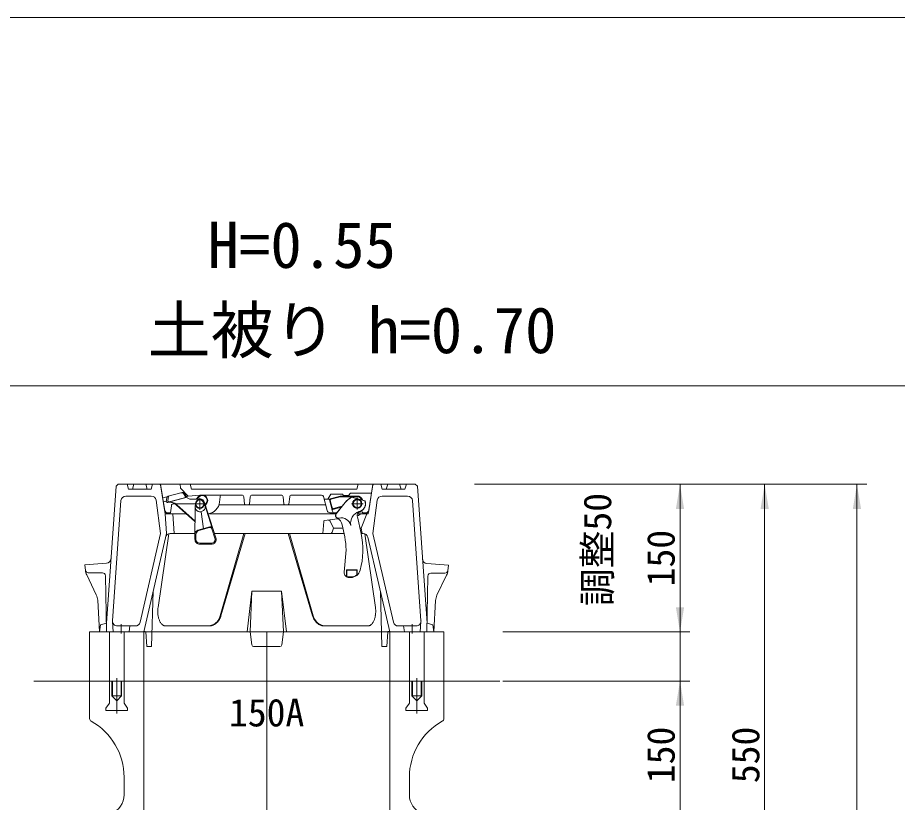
# Model space of a CAD drawing. Units: millimetres, scale not verified. Extents: x -6861 to 6861, y -3554 to 3095.
# Drawn here: x 1570 to 2464, y 2297 to 3095 of the extents above; entities that cross this region are included whole.
import ezdxf
from ezdxf.enums import TextEntityAlignment as Align

# ---------------------------------------------------------------- set-up
doc = ezdxf.new("R2010")
doc.units = ezdxf.units.MM
doc.header["$LTSCALE"] = 20
for name, color, linetype, lineweight in [('0-3_TEMP', 3, 'Continuous', 18), ('0-4_細線', 7, 'Continuous', 18), ('0-6_寸法', 1, 'Continuous', 18), ('0-9_枠線', 6, 'Continuous', 18)]:
    doc.layers.add(name, color=color, linetype=linetype, lineweight=lineweight)
doc.layers.add('0-7_注釈', color=1, linetype='Continuous')
doc.styles.add('ＭＳ ゴシック', font='')
doc.styles.get('ＭＳ ゴシック').set_extended_font_data('MS Gothic')

msp = doc.modelspace()

# ---------------------------------------------------------------- linework, layer by layer
at = {"layer": '0-3_TEMP'}
for p, q in [((1260.93, 2720.78), (6860.93, 2720.78)), ((1674.8, 2478.7), (1674.8, 2469.25)), ((1970.8, 2478.7), (1970.8, 2469.25)), ((1699.8, 2470.78), (1706.2, 2470.78)), ((1805.8, 2470.78), (1839.8, 2470.78)), ((1822.8, 2470.78), (1822.8, 2307.78)), ((1939.4, 2470.78), (1945.8, 2470.78)), ((1670.3, 2423.78), (1670.3, 2387.78)), ((1975.3, 2423.78), (1975.3, 2387.78)), ((1585.95, 2420.78), (2059.65, 2420.78)), ((1822.8, 2351.31), (1822.8, 1768)), ((1822.8, 2311.78), (1822.8, 2111.78))]:
    msp.add_line(p, q, dxfattribs=at)
at = {"layer": '0-4_細線'}
for p, q in [((1669.65, 2618.78), (1671.8, 2620.78)), ((1671.8, 2620.78), (1973.8, 2620.78)), ((1680.8, 2620.78), (1682.3, 2615.78)), ((1687.8, 2620.78), (1686.3, 2615.78)), ((1699.8, 2620.78), (1701.3, 2615.78)), ((1706.8, 2620.78), (1705.3, 2615.78)), ((1714.3, 2620.78), (1714.89, 2620.18)), ((1719.07, 2593.78), (1714.8, 2620.78)), ((1734.8, 2620.78), (1735.3, 2616.78)), ((1744.8, 2620.78), (1746.3, 2615.78)), ((1915.8, 2620.78), (1914.3, 2615.78)), ((1926.52, 2593.78), (1930.8, 2620.78)), ((1931.3, 2620.78), (1930.7, 2620.18)), ((1938.8, 2620.78), (1940.3, 2615.78)), ((1945.8, 2620.78), (1944.3, 2615.78)), ((1957.8, 2620.78), (1959.3, 2615.78)), ((1964.8, 2620.78), (1963.3, 2615.78)), ((1975.94, 2618.78), (1973.8, 2620.78)), ((1669.65, 2618.78), (1659.8, 2479.78)), ((1682.3, 2615.78), (1705.3, 2615.78)), ((1714.89, 2620.18), (1719.55, 2590.78)), ((1722.68, 2608.59), (1736.9, 2612.4)), ((1735.3, 2616.78), (1742.8, 2608.78)), ((1738.77, 2611.95), (1739.63, 2612.15)), ((1739.09, 2611.57), (1742.03, 2607.12)), ((1914.3, 2615.78), (1746.3, 2615.78)), ((1907.8, 2611.78), (1905.8, 2609.28)), ((1907.8, 2611.78), (1929.37, 2611.78)), ((1930.7, 2620.18), (1926.05, 2590.78)), ((1963.3, 2615.78), (1940.3, 2615.78)), ((1975.94, 2618.78), (1985.8, 2479.78)), ((1674.63, 2604.13), (1665.98, 2482.13)), ((1679.62, 2608.78), (1705.41, 2608.78)), ((1710.37, 2604.43), (1714.8, 2570.78)), ((1716.99, 2606.92), (1721.73, 2608.02)), ((1717.62, 2602.96), (1720.78, 2603.69)), ((1720.73, 2603.29), (1721.22, 2606.93)), ((1721.85, 2602.16), (1741.78, 2607.5)), ((1722.35, 2604.07), (1722.96, 2608.67)), ((1723.6, 2602.97), (1741.59, 2607.79)), ((1738.07, 2611.3), (1740.57, 2607.52)), ((1741.18, 2608.4), (1742.8, 2608.78)), ((1742.8, 2608.78), (1754.8, 2609.78)), ((1744.53, 2605.78), (1754.8, 2605.78)), ((1753.41, 2608.17), (1751.02, 2605.78)), ((1751.73, 2605.78), (1753.76, 2607.81)), ((1754.8, 2609.78), (1775.65, 2609.78)), ((1754.8, 2606.78), (1754.8, 2594.78)), ((1797.49, 2609.78), (1766.47, 2609.78)), ((1774.84, 2602.64), (1775.3, 2607.95)), ((1799.48, 2607.98), (1800.21, 2600.68)), ((1806.12, 2607.98), (1805.39, 2600.68)), ((1837.49, 2609.78), (1808.11, 2609.78)), ((1840.21, 2600.68), (1839.48, 2607.98)), ((1845.39, 2600.68), (1846.12, 2607.98)), ((1878.44, 2609.78), (1848.11, 2609.78)), ((1884.2, 2594), (1880.37, 2608.29)), ((1881.05, 2605.78), (1886.74, 2605.78)), ((1889.58, 2593.26), (1886.48, 2604.81)), ((1887.19, 2606.04), (1897.42, 2608.78)), ((1889.41, 2596.78), (1887.4, 2604.28)), ((1888.11, 2605.5), (1897.52, 2608.03)), ((1897.42, 2608.78), (1914.8, 2608.78)), ((1897.52, 2608.03), (1914.8, 2608.03)), ((1899.8, 2610.78), (1900.8, 2609.28)), ((1900.8, 2609.28), (1905.8, 2609.28)), ((1908.99, 2607.76), (1909.02, 2607.49)), ((1908.99, 2607.76), (1922.73, 2604.08)), ((1909.02, 2607.49), (1922.54, 2603.87)), ((1914.8, 2595.03), (1914.8, 2607.03)), ((1922.54, 2603.87), (1922.73, 2604.08)), ((1935.22, 2604.43), (1930.8, 2570.78)), ((1965.97, 2608.78), (1940.18, 2608.78)), ((1970.96, 2604.13), (1979.61, 2482.13)), ((1719.07, 2593.78), (1721.07, 2591.78)), ((1719.07, 2593.78), (1721.07, 2591.78)), ((1719.07, 2593.78), (1721.07, 2591.78)), ((1719.07, 2593.78), (1721.07, 2591.78)), ((1721.9, 2602.17), (1722.34, 2602.25)), ((1725.83, 2598.99), (1725.07, 2591.78)), ((1729.44, 2600.78), (1727.76, 2600.78)), ((1749.8, 2582.78), (1730.83, 2599.85)), ((1731.31, 2600.78), (1749.48, 2600.78)), ((1749.94, 2583.32), (1731.41, 2600)), ((1748.8, 2600.78), (1760.8, 2600.78)), ((1749.8, 2564.81), (1750.05, 2597.73)), ((1750.05, 2597.73), (1750.31, 2601.12)), ((1771.06, 2566.3), (1759.56, 2602.3)), ((1767.41, 2576.18), (1759.89, 2599.74)), ((1760.24, 2600.15), (1760.83, 2600.74)), ((1760.42, 2599.62), (1761.19, 2600.39)), ((1882.65, 2599.78), (1774.25, 2599.78)), ((1890.1, 2595.18), (1898.38, 2597.4)), ((1890.63, 2596.07), (1899.16, 2598.36)), ((1902.39, 2602.29), (1893.29, 2590.9)), ((1902.58, 2602.13), (1893.49, 2590.74)), ((1908.8, 2601.03), (1920.8, 2601.03)), ((1924.52, 2591.78), (1926.52, 2593.78)), ((1719.55, 2590.78), (1720.8, 2570.78)), ((1719.55, 2590.78), (1740.67, 2590.78)), ((1725.07, 2591.78), (1721.07, 2591.78)), ((1727.3, 2590.78), (1728.8, 2570.78)), ((1758.6, 2575.59), (1756, 2592.85)), ((1764.49, 2590.78), (1822.8, 2590.78)), ((1892.96, 2590.78), (1822.8, 2590.78)), ((1881.6, 2583.88), (1894.79, 2585.65)), ((1887.1, 2591.78), (1893.82, 2591.78)), ((1915.14, 2587.56), (1918.69, 2570.87)), ((1926.05, 2590.78), (1915.44, 2590.78)), ((1915.9, 2591.99), (1920.09, 2592.78)), ((1924.55, 2590.78), (1918.8, 2576.28)), ((1920.2, 2591.78), (1920.09, 2592.78)), ((1920.2, 2591.78), (1924.52, 2591.78)), ((1752.76, 2574.07), (1764.97, 2577.5)), ((1753.72, 2573.63), (1764.66, 2576.7)), ((1880.73, 2582.97), (1879.8, 2570.78)), ((1887.43, 2583.27), (1890.8, 2576.28)), ((1890.8, 2576.28), (1889.28, 2572.09)), ((1900.13, 2576.28), (1890.8, 2576.28)), ((1899.47, 2579.55), (1902.06, 2567.33)), ((1918.8, 2576.28), (1917.78, 2576.28)), ((1918.8, 2576.28), (1919.8, 2570.78)), ((1694.07, 2480.66), (1714.8, 2570.78)), ((1697.8, 2470.78), (1720.8, 2570.78)), ((1723.12, 2570.5), (1712.3, 2495.69)), ((1724.78, 2570.78), (1749.63, 2570.78)), ((1750.8, 2564.78), (1750.8, 2569.78)), ((1770.11, 2565.99), (1767.11, 2575.38)), ((1769.86, 2570.78), (1822.8, 2570.78)), ((1775.57, 2487.09), (1799.66, 2570.78)), ((1776.21, 2486.98), (1800.95, 2570.78)), ((1900.96, 2570.78), (1822.8, 2570.78)), ((1869.38, 2486.98), (1844.65, 2570.78)), ((1870.03, 2487.09), (1845.93, 2570.78)), ((1872.18, 2570.78), (1867.75, 2570.78)), ((1920.82, 2570.78), (1918.89, 2570.78)), ((1922.47, 2570.5), (1933.3, 2495.69)), ((1947.8, 2470.78), (1925.69, 2566.9)), ((1951.52, 2480.66), (1930.8, 2570.78)), ((1754.8, 2560.78), (1766.3, 2560.78)), ((1754.8, 2559.78), (1766.3, 2559.78)), ((1903.46, 2554.03), (1901.49, 2531.46)), ((1659.82, 2540.45), (1637.8, 2538.78)), ((1637.8, 2538.78), (1638.49, 2533.2)), ((1904.3, 2533.53), (1903.8, 2533.76)), ((1903.8, 2533.76), (1914.8, 2533.76)), ((1903.8, 2533.76), (1903.8, 2526.8)), ((1904.3, 2533.53), (1914.3, 2533.53)), ((1904.3, 2533.53), (1904.3, 2527.08)), ((1914.3, 2533.53), (1914.8, 2533.76)), ((1914.3, 2533.53), (1914.3, 2528.79)), ((1914.8, 2533.76), (1914.8, 2528.56)), ((1639.85, 2528.57), (1649.51, 2508.45)), ((1641.45, 2530.78), (1655.85, 2530.78)), ((1658.85, 2527.83), (1659.8, 2470.78)), ((1903.8, 2526.8), (1904.3, 2527.08)), ((1906.47, 2526.53), (1908.14, 2526.53)), ((1906.47, 2526.03), (1908.14, 2526.03)), ((1914.3, 2528.79), (1914.8, 2528.56)), ((1986.57, 2527.52), (1985.52, 2470.47)), ((2003.98, 2530.44), (1989.58, 2530.46)), ((2005.57, 2528.23), (1995.87, 2508.13)), ((1705.8, 2455.78), (1707.3, 2512.08)), ((1807.8, 2512.08), (1837.8, 2512.08)), ((1837.8, 2512.08), (1842.8, 2470.78)), ((1839.8, 2470.78), (1837.8, 2512.08)), ((1939.8, 2455.78), (1938.3, 2512.08)), ((1650.97, 2502.82), (1652.8, 2470.78)), ((1994.41, 2502.49), (1992.8, 2470.78)), ((1653.8, 2477.78), (1659.8, 2479.78)), ((1666.8, 2470.78), (1665.98, 2481.39)), ((1978.8, 2470.78), (1979.61, 2481.39)), ((1991.8, 2477.78), (1985.8, 2479.78)), ((1991.8, 2477.78), (1992.8, 2470.78)), ((1642.8, 2420.78), (1642.8, 2470.78)), ((1652.8, 2470.78), (1642.8, 2470.78)), ((1662.8, 2420.78), (1662.8, 2470.78)), ((1670.97, 2476.78), (1689.2, 2476.78)), ((1677.8, 2420.78), (1677.8, 2470.78)), ((1683.8, 2476.78), (1682.8, 2470.78)), ((1697.8, 2470.78), (1699.8, 2470.78)), ((1697.8, 2420.78), (1697.8, 2470.78)), ((1699.8, 2470.78), (1700.8, 2455.78)), ((1706.35, 2470.78), (1805.95, 2470.78)), ((1720.06, 2476.78), (1763.78, 2476.78)), ((1805.8, 2470.78), (1807.57, 2457.51)), ((1839.8, 2470.78), (1838.03, 2457.51)), ((1939.55, 2470.78), (1839.95, 2470.78)), ((1925.53, 2476.78), (1881.81, 2476.78)), ((1945.8, 2470.78), (1944.8, 2455.78)), ((1947.8, 2470.78), (1945.8, 2470.78)), ((1992.8, 2470.78), (1947.8, 2470.78)), ((1947.8, 2420.78), (1947.8, 2470.78)), ((1974.63, 2476.78), (1956.4, 2476.78)), ((1961.8, 2476.78), (1962.8, 2470.78)), ((1967.8, 2420.78), (1967.8, 2470.78)), ((1982.8, 2420.78), (1982.8, 2470.78)), ((1992.8, 2470.78), (2002.8, 2470.78)), ((2002.8, 2420.78), (2002.8, 2470.78)), ((1700.8, 2455.78), (1705.8, 2455.78)), ((1836.05, 2455.78), (1809.24, 2455.78)), ((1944.8, 2455.78), (1939.8, 2455.78)), ((1642.8, 2420.78), (2002.8, 2420.78)), ((1642.8, 2420.78), (1642.8, 2382.57)), ((1662.8, 2420.78), (1662.8, 2398.28)), ((1665.9, 2420.78), (1665.9, 2405.18)), ((1674.7, 2420.78), (1674.7, 2405.18)), ((1675.3, 2420.78), (1675.3, 2405.78)), ((1677.8, 2420.78), (1677.8, 2398.28)), ((1697.8, 2420.78), (1697.8, 2270.78)), ((1947.8, 2420.78), (1947.8, 2270.78)), ((1967.8, 2420.78), (1967.8, 2398.28)), ((1970.3, 2420.78), (1970.3, 2405.78)), ((1970.9, 2420.78), (1970.9, 2405.18)), ((1979.7, 2420.78), (1979.7, 2405.18)), ((1980.3, 2420.78), (1980.3, 2405.78)), ((1982.8, 2420.78), (1982.8, 2398.28)), ((2002.8, 2420.78), (2002.8, 2382.57)), ((1665.3, 2405.78), (1670.3, 2400.78)), ((1675.3, 2405.78), (1670.3, 2400.78)), ((1970.3, 2405.78), (1975.3, 2400.78)), ((1980.3, 2405.78), (1970.3, 2405.78)), ((1980.3, 2405.78), (1975.3, 2400.78)), ((1662.8, 2398.28), (1659.3, 2393.28)), ((1677.8, 2398.28), (1681.3, 2393.28)), ((1659.3, 2393.28), (1659.3, 2390.78)), ((1659.3, 2390.78), (1681.3, 2390.78)), ((1681.3, 2393.28), (1681.3, 2390.78)), ((1986.3, 2390.78), (1964.3, 2390.78)), ((1677.8, 2323.11), (1677.8, 2305.14)), ((1967.8, 2323.11), (1967.8, 2305.14))]:
    msp.add_line(p, q, dxfattribs=at)
for points in [[(1884.91, 2605.78), (1887.8, 2610.78), (1899.8, 2610.78)], [(1985.62, 2540.14), (2007.64, 2538.43), (2006.94, 2532.86)], [(1805.8, 2470.78), (1807.8, 2512.08), (1802.8, 2470.78)], [(1653.8, 2477.78), (1652.8, 2470.78), (1697.8, 2470.78)], [(1665.3, 2420.78), (1665.3, 2405.78), (1675.3, 2405.78)], [(1967.8, 2398.28), (1964.3, 2393.28), (1964.3, 2390.78)], [(1982.8, 2398.28), (1986.3, 2393.28), (1986.3, 2390.78)]]:
    msp.add_lwpolyline(points, dxfattribs=at)
for centre, radius in [((1754.8, 2600.78), 4.5), ((1754.8, 2600.78), 4), ((1914.8, 2601.03), 4.75), ((1914.8, 2601.03), 4)]:
    msp.add_circle(centre, radius, dxfattribs=at)
for centre, radius, start, end in [((1736.4, 2610.2), 2, 33.435, 105), ((1737.42, 2610.47), 2, 33.435, 105), ((1679.62, 2603.78), 5, 90, 175.943), ((1705.41, 2603.78), 5, 7.496, 90), ((1721.72, 2603.16), 1, 172.38, 285), ((1723.2, 2606.66), 2, 105, 172.38), ((1724.72, 2592.57), 10, 48.003, 105), ((1723.34, 2603.94), 1, 172.38, 285), ((1744.53, 2608.78), 3, 213.435, 270), ((1757.3, 2604.28), 5.5, 315, 135), ((1757.3, 2604.28), 5, 315, 135), ((1754.8, 2600.78), 5, 17.716, 90), ((1761.88, 2603.78), 13, 275.889, 355), ((1777.29, 2607.78), 2, 90, 175), ((1797.49, 2607.78), 2, 5.711, 90), ((1808.11, 2607.78), 2, 90, 174.289), ((1837.49, 2607.78), 2, 5.711, 90), ((1848.11, 2607.78), 2, 90, 174.289), ((1878.44, 2607.78), 2, 15, 90), ((1887.45, 2605.07), 1, 105, 195), ((1888.37, 2604.54), 1, 104.999, 195), ((1918.8, 2589.19), 21, 117.828, 141.396), ((1918.8, 2589.19), 20.75, 118.098, 141.396), ((1914.8, 2603.28), 5.5, 18.873, 90), ((1914.8, 2603.28), 4.75, 25.614, 90), ((1914.8, 2601.03), 8.25, 282.029, 20.153), ((1914.8, 2601.03), 8.5, 289.465, 21.032), ((1940.18, 2603.78), 5, 90, 172.504), ((1965.97, 2603.78), 5, 4.057, 90), ((1724.14, 2592.42), 10, 48.003, 100.392), ((1727.82, 2598.78), 2, 90, 173.991), ((1731.31, 2603.78), 3, 239.518, 270), ((1755.14, 2597.87), 5.09, 179.563, 17.716), ((1801.2, 2600.78), 1, 185.711, 270.001), ((1804.39, 2600.78), 1, 270, 354.289), ((1841.2, 2600.78), 1, 185.711, 270), ((1844.39, 2600.78), 1, 269.999, 354.289), ((1887.1, 2594.78), 3, 195, 270), ((1889.84, 2596.14), 1, 194.999, 285), ((1890.38, 2597.04), 1, 194.999, 285), ((1891.51, 2593.78), 2, 195, 270), ((1895.64, 2589.03), 3, 141.396, 242.755), ((1895.64, 2589.03), 2.75, 141.396, 283.399), ((1889.68, 2577.47), 10, 12, 62.755), ((1898.56, 2576.62), 10, 13.096, 103.289), ((1920.59, 2581.14), 12.5, 109.028, 190.412), ((1918.8, 2589.19), 4, 106.971, 204), ((1911.33, 2597.95), 10, 292.623, 314.134), ((1765.2, 2574.78), 2, 17.716, 105.689), ((1765.51, 2575.58), 2, 17.716, 105.689), ((1881.73, 2582.89), 1, 97.625, 175.601), ((1885.62, 2582.4), 2, 25.722, 97.625), ((1724.78, 2565.78), 5, 90, 167.047), ((1753.84, 2570.22), 4, 105.689, 179.563), ((1754.8, 2569.78), 4, 105.689, 180), ((1887.4, 2572.78), 2, 270, 340.017), ((1839.46, 2554.03), 64, 0, 12), ((1839.46, 2554.03), 81, 345.314, 12), ((1920.82, 2565.78), 5, 12.953, 90), ((1754.8, 2564.78), 5, 179.204, 270), ((1754.8, 2564.78), 4, 180, 270), ((1766.3, 2564.78), 5, 270, 17.716), ((1766.3, 2564.78), 4, 270, 17.716), ((1659.44, 2545.44), 5, 274.344, 355.943), ((1986.01, 2545.13), 5, 183.949, 265.548), ((1641.45, 2533.78), 3, 187.125, 270), ((1653.38, 2535.06), 15, 187.125, 205.641), ((1906.47, 2531.03), 5, 175, 270), ((1908.14, 2536.03), 10, 270, 345.314), ((2003.98, 2533.44), 3, 269.893, 352.768), ((1992.05, 2534.75), 15, 334.252, 352.768), ((1655.85, 2527.78), 3, 0.955, 90), ((1906.47, 2531.03), 4.5, 241.158, 270), ((1908.14, 2536.03), 9.5, 270, 310.388), ((1989.57, 2527.46), 3, 89.893, 178.938), ((1635.99, 2501.96), 15, 3.27, 25.641), ((2009.38, 2501.61), 15, 154.251, 176.622), ((1726.86, 2493.2), 14.77, 170.31074, 176.88008), ((1918.73, 2493.2), 14.77, 3.11892, 9.68825), ((1727.01, 2491.62), 15, 177.42047, 183.98981), ((1726.98, 2492.41), 14.95, 173.89277, 180.46211), ((1726.94, 2490.82), 14.9, 180.96172, 187.53106), ((1726.79, 2490.04), 14.66, 184.58302, 191.15236), ((1726.55, 2489.28), 14.3, 188.35914, 194.92847), ((1761.35, 2491.11), 14.78, 339.32468, 343.78471), ((1762.03, 2491.11), 14.78, 339.32468, 343.78471), ((1883.57, 2491.11), 14.78, 196.2168, 200.67683), ((1884.25, 2491.11), 14.78, 196.21538, 200.67541), ((1919.05, 2489.28), 14.3, 345.0715, 351.64084), ((1918.8, 2490.04), 14.66, 348.84661, 355.41595), ((1918.65, 2490.82), 14.9, 352.46994, 359.03928), ((1918.61, 2492.41), 14.95, 359.5389, 6.10824), ((1918.59, 2491.62), 15, 356.00919, 2.57852), ((1670.97, 2481.78), 5, 175.943, 270), ((1689.2, 2481.78), 5, 270, 347.047), ((1726.22, 2488.56), 13.81, 192.36873, 198.93806), ((1725.81, 2487.88), 13.21, 196.70895, 203.27829), ((1725.33, 2487.24), 12.52, 201.49676, 208.0661), ((1724.77, 2486.67), 11.76, 206.87362, 213.44296), ((1724.16, 2486.17), 10.97, 213.01027, 219.57961), ((1723.49, 2485.73), 10.18, 220.10416, 226.6735), ((1722.78, 2485.38), 9.44, 228.3576, 234.92694), ((1722.03, 2485.11), 8.8, 237.91499, 244.48433), ((1762.6, 2489.97), 13.27, 285.48095, 289.94098), ((1763.27, 2489.97), 13.27, 285.48146, 289.94149), ((1762.46, 2490.02), 13.36, 290.43589, 294.89592), ((1763.14, 2490.02), 13.36, 290.43589, 294.89592), ((1762.32, 2490.07), 13.47, 295.31835, 299.77837), ((1763, 2490.07), 13.47, 295.31759, 299.77762), ((1762.19, 2490.14), 13.59, 300.11715, 304.57718), ((1762.87, 2490.14), 13.59, 300.11802, 304.57805), ((1762.07, 2490.21), 13.72, 304.82668, 309.2867), ((1762.74, 2490.21), 13.72, 304.82668, 309.2867), ((1761.95, 2490.3), 13.86, 309.44394, 313.90396), ((1762.63, 2490.3), 13.86, 309.44394, 313.90396), ((1761.84, 2490.39), 14.01, 313.96603, 318.42606), ((1762.51, 2490.39), 14.01, 313.96603, 318.42606), ((1761.73, 2490.49), 14.15, 318.39462, 322.85465), ((1762.41, 2490.49), 14.15, 318.39462, 322.85465), ((1761.64, 2490.6), 14.3, 322.73468, 327.19471), ((1761.55, 2490.72), 14.43, 326.98817, 331.44819), ((1762.32, 2490.6), 14.3, 322.73341, 327.19344), ((1761.47, 2490.84), 14.56, 331.16694, 335.62697), ((1762.23, 2490.72), 14.43, 326.98948, 331.44951), ((1761.4, 2490.97), 14.67, 335.27597, 339.736), ((1762.15, 2490.84), 14.56, 331.16694, 335.62697), ((1762.08, 2490.97), 14.67, 335.27597, 339.736), ((1883.51, 2490.97), 14.67, 200.26406, 204.72408), ((1883.44, 2490.84), 14.56, 204.3731, 208.83313), ((1884.19, 2490.97), 14.67, 200.26406, 204.72408), ((1883.37, 2490.72), 14.43, 208.55057, 213.0106), ((1884.12, 2490.84), 14.56, 204.3731, 208.83313), ((1883.28, 2490.6), 14.3, 212.80665, 217.26668), ((1884.04, 2490.72), 14.43, 208.55057, 213.0106), ((1883.18, 2490.49), 14.15, 217.14434, 221.60437), ((1883.96, 2490.6), 14.3, 212.80665, 217.26668), ((1883.86, 2490.49), 14.15, 217.14555, 221.60557), ((1883.08, 2490.39), 14.01, 221.57518, 226.03521), ((1883.76, 2490.39), 14.01, 221.57405, 226.03407), ((1882.97, 2490.3), 13.86, 226.09615, 230.55618), ((1883.65, 2490.3), 13.86, 226.09615, 230.55618), ((1882.85, 2490.21), 13.72, 230.71233, 235.17235), ((1883.53, 2490.21), 13.72, 230.7133, 235.17332), ((1882.72, 2490.14), 13.59, 235.42309, 239.88312), ((1883.4, 2490.14), 13.59, 235.42222, 239.88225), ((1882.59, 2490.07), 13.47, 240.22163, 244.68165), ((1883.27, 2490.07), 13.47, 240.22238, 244.68241), ((1882.46, 2490.02), 13.36, 245.10423, 249.56426), ((1883.14, 2490.02), 13.36, 245.10423, 249.56426), ((1882.32, 2489.97), 13.27, 250.05918, 254.51921), ((1883, 2489.97), 13.27, 250.05867, 254.5187), ((1923.57, 2485.11), 8.8, 295.51485, 302.08419), ((1922.82, 2485.38), 9.44, 305.07392, 311.64326), ((1922.1, 2485.73), 10.18, 313.32533, 319.89467), ((1921.44, 2486.17), 10.97, 320.42039, 326.98973), ((1920.82, 2486.67), 11.76, 326.55807, 333.12741), ((1920.27, 2487.24), 12.52, 331.93385, 338.50319), ((1919.78, 2487.88), 13.21, 336.7206, 343.28994), ((1919.37, 2488.56), 13.81, 341.06298, 347.63232), ((1956.4, 2481.78), 5, 192.953, 270), ((1974.63, 2481.78), 5, 270, 4.057), ((1698.8, 2470.03), 1.25, 36.87, 143.13), ((1721.25, 2484.93), 8.33, 248.76546, 255.3348), ((1720.46, 2484.84), 8.07, 260.60549, 267.17483), ((1763.03, 2489.9), 13.13, 270.31854, 274.77857), ((1763.71, 2489.9), 13.13, 270.31854, 274.77857), ((1762.88, 2489.91), 13.15, 275.40614, 279.86617), ((1763.56, 2489.91), 13.15, 275.40614, 279.86617), ((1762.74, 2489.94), 13.2, 280.46637, 284.9264), ((1763.42, 2489.94), 13.2, 280.466, 284.92603), ((1882.18, 2489.94), 13.2, 255.0736, 259.53363), ((1882.86, 2489.94), 13.2, 255.07397, 259.534), ((1882.03, 2489.91), 13.15, 260.13383, 264.59386), ((1882.71, 2489.91), 13.15, 260.13361, 264.59364), ((1881.89, 2489.9), 13.13, 265.22143, 269.68146), ((1882.57, 2489.9), 13.13, 265.2215, 269.68153), ((1925.13, 2484.84), 8.08, 272.82479, 279.39413), ((1924.34, 2484.93), 8.33, 284.66593, 291.23527), ((1946.8, 2470.03), 1.25, 36.87, 143.13), ((1809.55, 2457.78), 2, 187.595, 270), ((1836.05, 2457.78), 2, 270, 352.405), ((1645.8, 2382.57), 3, 180, 240.968), ((1612.8, 2323.11), 65, 0, 60.968), ((2032.8, 2323.11), 65, 119.032, 180), ((1999.8, 2382.57), 3, 299.032, 0), ((1657.8, 2305.14), 20, 290.354, 0), ((1987.8, 2305.14), 20, 180, 249.646)]:
    msp.add_arc(centre, radius, start, end, dxfattribs=at)
at = {"layer": '0-6_寸法'}
for p, q in [((2033.95, 2620.78), (2252.89, 2620.78)), ((2033.95, 2620.78), (2338.95, 2620.78)), ((2033.95, 2620.78), (2432.75, 2620.78)), ((2242.89, 2030.78), (2242.89, 2620.78)), ((2328.95, 2070.78), (2328.95, 2620.78)), ((2422.75, 1920.78), (2422.75, 2620.78)), ((2062.8, 2470.78), (2252.89, 2470.78)), ((2062.8, 2470.78), (2252.89, 2470.78)), ((2062.8, 2420.78), (2252.89, 2420.78)), ((2062.8, 2420.78), (2252.89, 2420.78))]:
    msp.add_line(p, q, dxfattribs=at)
for points in [[(2238.72, 2595.78), (2242.89, 2620.78), (2247.06, 2595.78)], [(2324.78, 2595.78), (2328.95, 2620.78), (2333.12, 2595.78)], [(2418.59, 2595.78), (2422.75, 2620.78), (2426.92, 2595.78)], [(2238.72, 2495.78), (2242.89, 2470.78), (2247.06, 2495.78)], [(2238.72, 2495.78), (2242.89, 2470.78), (2247.06, 2495.78)], [(2238.72, 2395.78), (2242.89, 2420.78), (2247.06, 2395.78)], [(2238.72, 2395.78), (2242.89, 2420.78), (2247.06, 2395.78)]]:
    msp.add_solid(points, dxfattribs=at)
at = {"layer": '0-9_枠線'}
msp.add_line((1260.93, 3094.96), (6860.93, 3094.96), dxfattribs=at)

# ---------------------------------------------------------------- texts
at = {"layer": '0-6_寸法', "style": 'ＭＳ ゴシック'}
for s, p in [('調整50', (2181.4, 2496.87)), ('150', (2245.93, 2516.98)), ('150', (2245.93, 2316.98)), ('550', (2331.99, 2316.98))]:
    msp.add_text(s, height=28.15, rotation=90, dxfattribs=at).set_placement(p, align=Align.BOTTOM_LEFT)
at = {"layer": '0-7_注釈', "style": 'ＭＳ ゴシック'}
for s, height, p in [('H=0.55', 46.92, (1762.64, 2826.5)), ('土被り h=0.70', 46.92, (1701.83, 2739.89)), ('150A', 28.15, (1784.4, 2366.24))]:
    msp.add_text(s, height=height, dxfattribs=at).set_placement(p, align=Align.BOTTOM_LEFT)

doc.saveas('drawing.dxf')
